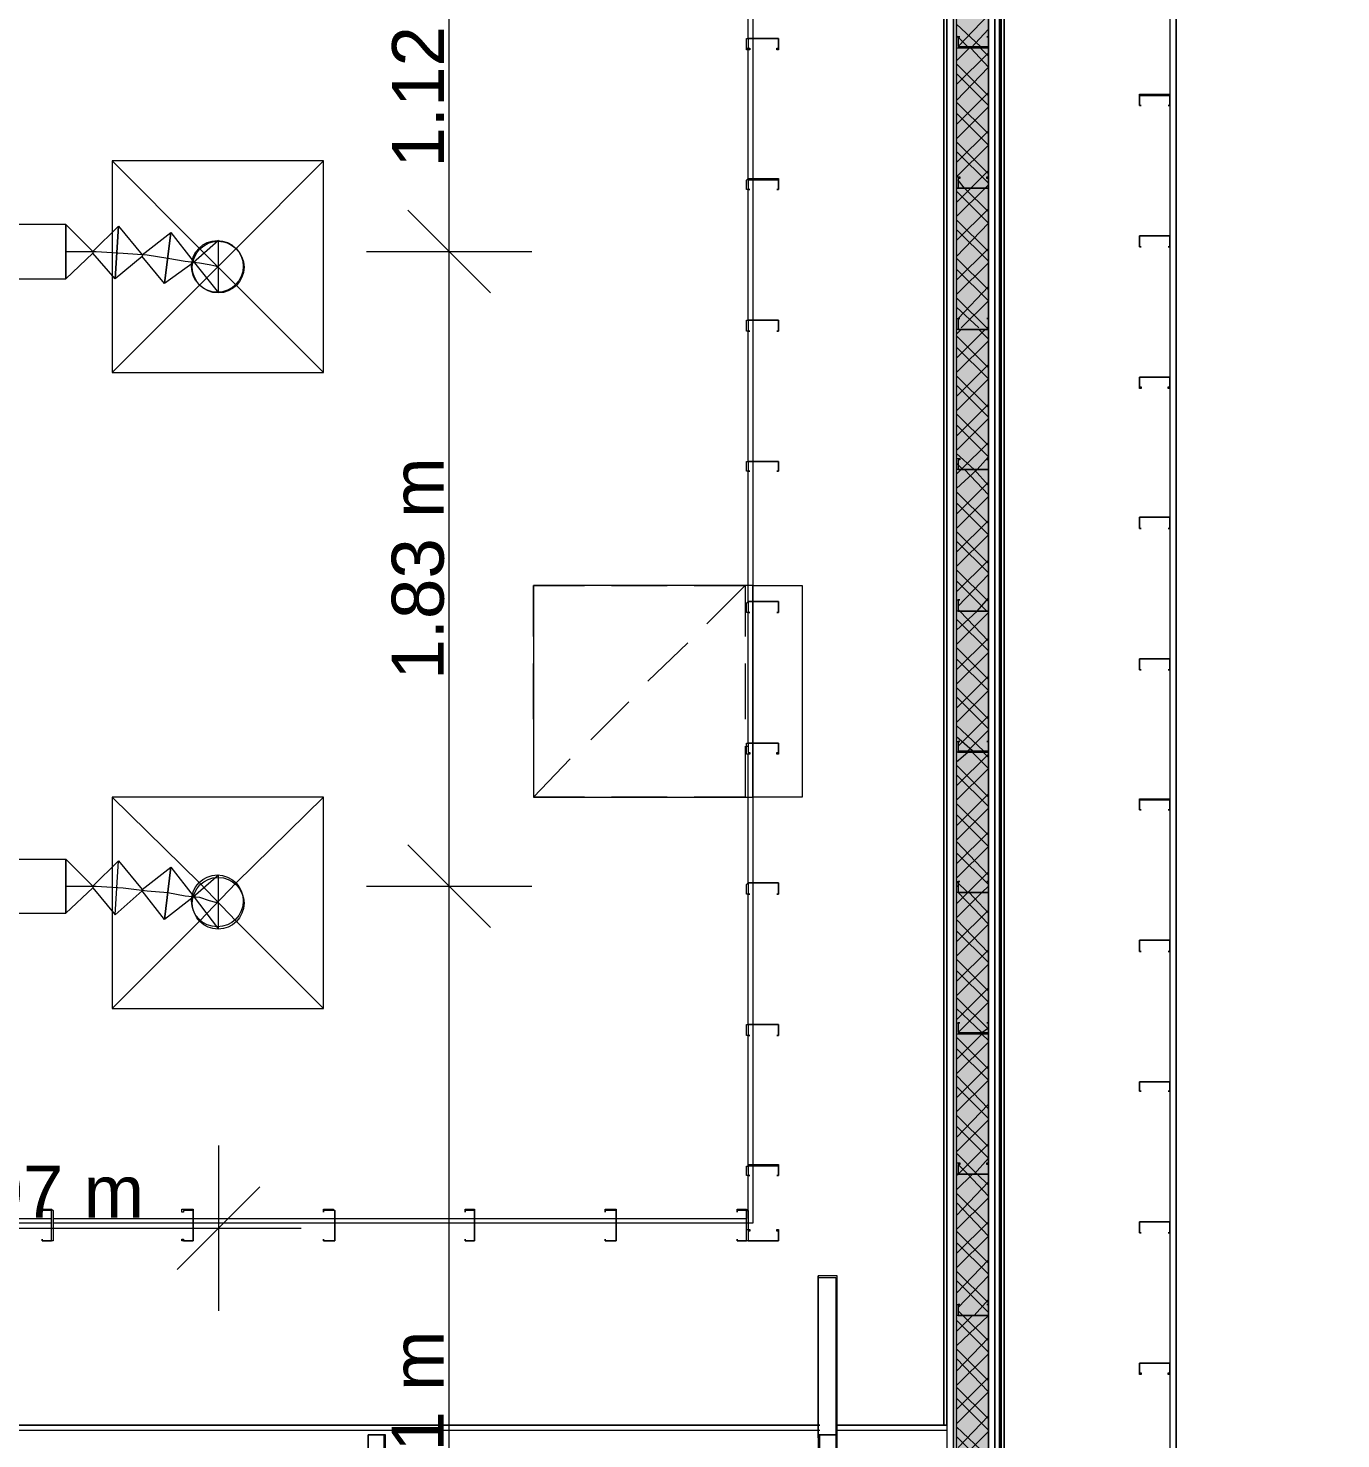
# Model space of a CAD drawing. Header units: metres. Extents: x -2 to 207, y -8 to 52.
# Drawn here: x 49.73 to 53.512, y 27.829 to 31.893 of the extents above; entities that cross this region are included whole.
import ezdxf

# ---------------------------------------------------------------- set-up
doc = ezdxf.new("R2010")
doc.units = ezdxf.units.M
doc.layers.add('HVAC - Ductos', color=5, linetype='Continuous', lineweight=0)
doc.layers.add('PDF_Text', color=7, linetype='Continuous', lineweight=0)
doc.layers.add('PDF_Geometry', color=7, linetype='Continuous', lineweight=0, true_color=0xaaaaaa)
doc.layers.add('PDF_Solid Fills', color=7, linetype='Continuous', lineweight=0, true_color=0xffffff)
doc.styles.add('PDF Helvetica', font='')
doc.styles.get('PDF Helvetica').set_extended_font_data('Helvetica')

msp = doc.modelspace()

# ---------------------------------------------------------------- hatches: boundary and pattern name
at = {"layer": 'PDF_Solid Fills', "lineweight": 0, "transparency": 33554559}
h = msp.add_hatch(color=256, dxfattribs=at)
h.paths.add_polyline_path([(52.4094, 31.8401), (52.4965, 31.8401), (52.4965, 32.7885), (52.4094, 32.7885)])
h.paths.add_polyline_path([(52.4965, 24.1245), (52.4094, 24.1245), (52.4094, 22.8462), (52.4965, 22.8462)])
h.paths.add_polyline_path([(52.4094, 24.129), (52.4965, 24.129), (52.4965, 29.8058), (52.4094, 29.8058)])
h.paths.add_polyline_path([(52.4094, 29.8104), (52.4965, 29.8104), (52.4965, 31.8355), (52.4094, 31.8355)])
h = msp.add_hatch(color=256, dxfattribs=at)
h.paths.add_polyline_path([(52.4094, 31.8401), (52.4965, 31.8401), (52.4965, 32.7701), (52.4094, 32.7701)])
h.paths.add_polyline_path([(52.4094, 26.9697), (52.4965, 26.9697), (52.4965, 29.8058), (52.4094, 29.8058)])
h.paths.add_polyline_path([(52.4094, 24.94), (52.4965, 24.94), (52.4965, 26.9652), (52.4094, 26.9652)])
h.paths.add_polyline_path([(52.4965, 24.9354), (52.4094, 24.9354), (52.4094, 22.8462), (52.4965, 22.8462)])
h.paths.add_polyline_path([(52.4094, 29.8104), (52.4965, 29.8104), (52.4965, 31.8355), (52.4094, 31.8355)])
h = msp.add_hatch(color=256, dxfattribs=at)
h.paths.add_polyline_path([(51.8916, 31.4552), (51.8916, 31.4598), (51.8046, 31.4598)])
h.paths.add_polyline_path([(51.8046, 31.4552), (51.8, 31.4552), (51.8, 31.4277)])
h = msp.add_hatch(color=256, dxfattribs=at)
h.paths.add_polyline_path([(51.8916, 28.6146), (51.8916, 28.6192), (51.8046, 28.6192)])
h.paths.add_polyline_path([(51.8046, 28.6146), (51.8, 28.6146), (51.8, 28.5871), (51.8, 28.5871)])
h = msp.add_hatch(color=256, dxfattribs=at)
h.paths.add_polyline_path([(49.7978, 28.4863), (49.7978, 28.4908), (49.7703, 28.4908)])
h.paths.add_polyline_path([(49.7978, 28.4863), (49.7978, 28.3992), (49.8024, 28.4863)])
h = msp.add_hatch(color=256, dxfattribs=at)
h.paths.add_polyline_path([(49.7978, 28.4863), (49.7978, 28.4908), (49.7703, 28.4908)])
h.paths.add_polyline_path([(49.7978, 28.4863), (49.7978, 28.3992), (49.8024, 28.4863)])
h = msp.add_hatch(color=256, dxfattribs=at)
h.paths.add_polyline_path([(51.8, 28.4863), (51.8, 28.4908), (51.7726, 28.4908)])
h.paths.add_polyline_path([(51.8, 28.4863), (51.8, 28.3992), (51.8046, 28.4863)])
h = msp.add_hatch(color=256, dxfattribs=at)
h.paths.add_polyline_path([(51.8, 28.4863), (51.8, 28.4908), (51.7726, 28.4908)])
h.paths.add_polyline_path([(51.8, 28.4863), (51.8, 28.3992), (51.8046, 28.4863)])

# ---------------------------------------------------------------- linework, layer by layer
at = {"layer": 'HVAC - Ductos', "lineweight": 0}
for points in [[(50.9433, 21.5358), (50.9433, 23.1715), (50.9433, 24.349), (50.9433, 26.2137), (50.9433, 29.4209), (50.9433, 31.249), (50.9433, 32.6052)], [(50.2239, 31.2581), (49.9719, 31.5102)], [(50.3293, 31.2581), (50.5813, 31.5102)], [(50.8241, 31.3682), (50.9433, 31.249), (51.0624, 31.1299)], [(49.9169, 31.249), (49.9902, 31.3224), (49.9811, 31.1711), (49.9169, 31.2444), (49.8391, 31.1711), (49.8391, 31.3269), (48.7623, 31.3269)], [(48.7623, 31.1711), (49.8391, 31.1711), (49.8391, 31.3269), (49.9169, 31.249), (49.9169, 31.2444)], [(50.059, 31.2399), (50.1414, 31.304), (50.1231, 31.1574), (50.059, 31.2353), (49.9811, 31.1711), (49.9902, 31.3224), (50.059, 31.2399), (50.059, 31.2353)], [(50.2056, 31.2215), (50.2789, 31.1299), (50.2789, 31.2811), (50.2056, 31.217), (50.1231, 31.1574), (50.1414, 31.304), (50.2056, 31.2215), (50.2056, 31.217)], [(50.3293, 31.1528), (50.2239, 31.2581)], [(50.2239, 31.1528), (50.3293, 31.2581)], [(49.8391, 31.249), (49.9261, 31.249), (50.004, 31.2444), (50.0727, 31.2399), (50.1323, 31.2307), (50.1827, 31.2215), (50.2239, 31.217), (50.2514, 31.2124), (50.2697, 31.2078), (50.2789, 31.2032)], [(50.705, 31.249), (50.9433, 31.249), (51.1815, 31.249)], [(49.9719, 30.9008), (50.2239, 31.1528)], [(50.5813, 30.9008), (50.3293, 31.1528)], [(51.7954, 30.2868), (51.1861, 30.2868), (51.1861, 29.6775), (51.8184, 29.6775), (51.8184, 30.2868), (51.1861, 30.2868), (51.1861, 29.6775), (51.7954, 29.6775)], [(51.6855, 30.1769), (51.7954, 30.2868), (51.7954, 30.1403)], [(51.5159, 30.0119), (51.6305, 30.1219)], [(51.7954, 30.0623), (51.7954, 29.902)], [(51.351, 29.8425), (51.461, 29.9524)], [(51.7954, 29.8241), (51.7954, 29.6775)], [(51.1861, 29.6775), (51.2914, 29.7874)], [(50.2239, 29.4301), (49.9719, 29.6775)], [(50.3293, 29.4301), (50.5813, 29.6775)], [(50.8241, 29.5401), (50.9433, 29.4209), (51.0624, 29.3018)], [(48.7119, 29.343), (49.8391, 29.343), (49.8391, 29.4988), (49.9169, 29.4209), (49.9169, 29.4163)], [(48.7119, 29.4988), (49.8391, 29.4988), (49.8391, 29.343), (49.9169, 29.4163), (49.9811, 29.3384), (49.9902, 29.4943), (49.9169, 29.4209)], [(50.059, 29.4117), (50.1414, 29.4759), (50.1231, 29.3247), (50.059, 29.4072), (49.9811, 29.3384), (49.9902, 29.4943), (50.059, 29.4117), (50.059, 29.4072)], [(50.2056, 29.3935), (50.2789, 29.2972), (50.2789, 29.453), (50.2056, 29.3889), (50.1231, 29.3247), (50.1414, 29.4759), (50.2056, 29.3935), (50.2056, 29.3889)], [(50.3293, 29.3201), (50.2239, 29.4301)], [(50.2239, 29.3201), (50.3293, 29.4301)], [(49.8391, 29.4209), (49.9261, 29.4209), (50.004, 29.4163), (50.0727, 29.4072), (50.1323, 29.4026), (50.1827, 29.3935), (50.2239, 29.3889), (50.2514, 29.3797), (50.2697, 29.3751), (50.2789, 29.3751)], [(50.705, 29.4209), (50.9433, 29.4209), (51.1815, 29.4209)], [(49.9719, 29.0681), (50.2239, 29.3201)], [(50.5813, 29.0681), (50.3293, 29.3201)], [(50.2789, 28.6741), (50.2789, 28.4359), (50.2789, 28.1976)], [(50.398, 28.555), (50.2789, 28.4359), (50.1598, 28.3167)], [(45.7751, 28.4359), (48.4416, 28.4359), (49.2022, 28.4359), (50.5171, 28.4359)]]:
    msp.add_lwpolyline(points, dxfattribs=at)
for points in [[(50.5813, 31.5102), (49.9719, 31.5102), (49.9719, 30.9008), (50.5813, 30.9008)], [(49.8391, 31.3269), (49.8391, 31.3224), (49.8391, 31.3132), (49.8391, 31.304), (49.8391, 31.2857), (49.8391, 31.2673), (49.8391, 31.249), (49.8391, 31.2307), (49.8391, 31.2124), (49.8391, 31.1941), (49.8391, 31.1849), (49.8391, 31.1757), (49.8391, 31.1711), (49.8391, 31.1757), (49.8391, 31.1849), (49.8391, 31.1941), (49.8391, 31.2124), (49.8391, 31.2307), (49.8391, 31.249), (49.8391, 31.2673), (49.8391, 31.2857), (49.8391, 31.304), (49.8391, 31.3132), (49.8391, 31.3224)], [(49.8391, 31.1711), (49.8391, 31.1803), (49.8391, 31.1941), (49.8391, 31.2215), (49.8391, 31.249), (49.8391, 31.2765), (49.8391, 31.304), (49.8391, 31.3178), (49.8391, 31.3269), (49.8391, 31.3178), (49.8391, 31.304), (49.8391, 31.2765), (49.8391, 31.249), (49.8391, 31.2215), (49.8391, 31.1941), (49.8391, 31.1803)], [(49.8391, 31.3269), (49.8391, 31.3178), (49.8391, 31.304), (49.8391, 31.2765), (49.8391, 31.249), (49.8391, 31.2215), (49.8391, 31.1941), (49.8391, 31.1803), (49.8391, 31.1711), (49.8391, 31.1803), (49.8391, 31.1941), (49.8391, 31.2215), (49.8391, 31.249), (49.8391, 31.2765), (49.8391, 31.304), (49.8391, 31.3178)], [(51.8184, 30.2868), (51.9604, 30.2868), (51.9604, 29.6775), (51.8184, 29.6775)], [(50.5813, 29.6775), (49.9719, 29.6775), (49.9719, 29.0681), (50.5813, 29.0681)], [(49.8391, 29.4988), (49.8391, 29.4943), (49.8391, 29.4851), (49.8391, 29.4759), (49.8391, 29.4575), (49.8391, 29.4393), (49.8391, 29.4209), (49.8391, 29.4026), (49.8391, 29.3843), (49.8391, 29.3659), (49.8391, 29.3568), (49.8391, 29.3476), (49.8391, 29.343), (49.8391, 29.3476), (49.8391, 29.3568), (49.8391, 29.3659), (49.8391, 29.3843), (49.8391, 29.4026), (49.8391, 29.4209), (49.8391, 29.4393), (49.8391, 29.4575), (49.8391, 29.4759), (49.8391, 29.4851), (49.8391, 29.4943)], [(49.8391, 29.343), (49.8391, 29.3522), (49.8391, 29.3659), (49.8391, 29.3935), (49.8391, 29.4209), (49.8391, 29.4484), (49.8391, 29.4759), (49.8391, 29.4897), (49.8391, 29.4988), (49.8391, 29.4897), (49.8391, 29.4759), (49.8391, 29.4484), (49.8391, 29.4209), (49.8391, 29.3935), (49.8391, 29.3659), (49.8391, 29.3522)], [(49.8391, 29.4988), (49.8391, 29.4897), (49.8391, 29.4759), (49.8391, 29.4484), (49.8391, 29.4209), (49.8391, 29.3935), (49.8391, 29.3659), (49.8391, 29.3522), (49.8391, 29.343), (49.8391, 29.3522), (49.8391, 29.3659), (49.8391, 29.3935), (49.8391, 29.4209), (49.8391, 29.4484), (49.8391, 29.4759), (49.8391, 29.4897)]]:
    msp.add_lwpolyline(points, close=True, dxfattribs=at)
for centre, radius in [((50.2754, 31.2066), 0.0745), ((50.2777, 31.2044), 0.0745), ((50.2755, 29.3785), 0.0746), ((50.2777, 29.3717), 0.0745)]:
    msp.add_circle(centre, radius, dxfattribs=at)
at = {"layer": 'PDF_Geometry', "lineweight": 0}
for points in [[(54.4986, 32.8939), (53.0188, 32.8939), (53.0188, 32.8022), (53.0188, 32.7885), (53.0188, 22.8325), (53.0188, 22.7866), (53.0233, 22.7866), (53.0371, 22.7866), (53.0371, 32.7885), (54.4986, 32.7885), (54.4986, 22.8645), (54.604, 22.8645), (54.604, 32.8939), (54.5124, 32.8939)], [(52.3682, 32.8389), (52.3682, 27.8677)], [(52.3773, 32.8389), (52.3773, 27.8677), (52.3773, 32.8389), (52.3728, 32.8389), (52.3682, 32.8389), (52.3728, 32.8389), (52.3682, 32.8389), (52.3728, 32.8389), (52.3773, 32.8389), (52.3773, 27.8677), (52.3773, 32.8389), (52.3773, 27.8677)], [(52.3682, 32.8389), (52.3682, 27.8677)], [(52.3773, 32.7885), (52.3773, 22.8462), (52.3956, 22.8462), (52.3956, 32.7885)], [(52.4048, 32.7885), (52.3956, 32.7885), (52.3956, 22.8462), (52.4048, 22.8462)], [(52.5148, 32.7885), (52.4965, 32.7885), (52.4965, 22.8462), (52.5148, 22.8462)], [(51.8, 31.863), (51.8046, 31.863), (51.8916, 31.863), (51.8916, 31.8309), (51.8871, 31.8309), (51.8871, 31.8355), (51.8916, 31.8355), (51.8916, 31.863), (51.8046, 31.863), (51.8046, 31.8355), (51.8092, 31.8355), (51.8092, 31.8309), (51.8, 31.8309)], [(52.4965, 31.8401), (52.4965, 31.8355), (52.4094, 31.8355), (52.4048, 31.8355), (52.4048, 31.8401), (52.4048, 31.8676), (52.414, 31.8676), (52.4094, 31.8676), (52.4094, 31.8401), (52.4965, 31.8401), (52.4965, 31.8676)], [(52.4965, 31.8401), (52.4965, 31.8355), (52.4094, 31.8355), (52.4048, 31.8355), (52.4048, 31.8401), (52.4048, 31.8676), (52.414, 31.8676), (52.4094, 31.8676), (52.4094, 31.8401), (52.4965, 31.8401), (52.4965, 31.8676)], [(52.4919, 31.8676), (52.4965, 31.8676)], [(52.4919, 31.8676), (52.4965, 31.8676)], [(52.9317, 31.6981), (52.9317, 31.7026), (53.0188, 31.7026), (53.0188, 31.6981), (53.0188, 31.6705), (53.0142, 31.6705), (53.0188, 31.6705), (53.0188, 31.6981), (52.9317, 31.6981), (52.9317, 31.6705)], [(52.9363, 31.6705), (52.9317, 31.6705)], [(51.8, 31.4552), (51.8046, 31.4598), (51.8916, 31.4598), (51.8916, 31.4552), (51.8916, 31.4277), (51.8871, 31.4277), (51.8916, 31.4277), (51.8916, 31.4552), (51.8046, 31.4552), (51.8046, 31.4277), (51.8092, 31.4277), (51.8, 31.4277)], [(52.4965, 31.4323), (52.4094, 31.4323), (52.4048, 31.4323), (52.4048, 31.4644), (52.414, 31.4644), (52.414, 31.4598), (52.4094, 31.4598), (52.4094, 31.4323), (52.4965, 31.4323), (52.4965, 31.4598), (52.4919, 31.4598), (52.4919, 31.4644), (52.4965, 31.4644)], [(52.4965, 31.4323), (52.4094, 31.4323), (52.4048, 31.4323), (52.4048, 31.4644), (52.414, 31.4644), (52.414, 31.4598), (52.4094, 31.4598), (52.4094, 31.4323), (52.4965, 31.4323), (52.4965, 31.4598), (52.4919, 31.4598), (52.4919, 31.4644), (52.4965, 31.4644)], [(52.9317, 31.2948), (53.0188, 31.2948), (53.0188, 31.2627), (53.0142, 31.2627), (53.0188, 31.2627), (53.0188, 31.2948), (52.9317, 31.2948), (52.9317, 31.2627)], [(52.9363, 31.2627), (52.9317, 31.2627)], [(51.8, 31.052), (51.8046, 31.052), (51.8916, 31.052), (51.8916, 31.0199), (51.8871, 31.0199), (51.8916, 31.0199), (51.8916, 31.052), (51.8046, 31.052), (51.8046, 31.0199), (51.8092, 31.0199), (51.8, 31.0199)], [(52.4965, 31.0291), (52.4965, 31.0245), (52.4094, 31.0245), (52.4048, 31.0245), (52.4048, 31.0291), (52.4048, 31.0566), (52.414, 31.0566), (52.4094, 31.0566), (52.4094, 31.0291), (52.4094, 31.0245), (52.4965, 31.0245), (52.4965, 31.0291), (52.4965, 31.0566)], [(52.4965, 31.0291), (52.4965, 31.0245), (52.4094, 31.0245), (52.4048, 31.0245), (52.4048, 31.0291), (52.4048, 31.0566), (52.414, 31.0566), (52.4094, 31.0566), (52.4094, 31.0291), (52.4094, 31.0245), (52.4965, 31.0245), (52.4965, 31.0291), (52.4965, 31.0566)], [(52.4919, 31.0566), (52.4965, 31.0566)], [(52.4919, 31.0566), (52.4965, 31.0566)], [(52.9317, 30.887), (53.0188, 30.887), (53.0188, 30.855), (53.0142, 30.855), (53.0142, 30.8596), (53.0188, 30.8596), (53.0188, 30.887), (52.9317, 30.887), (52.9317, 30.8596), (52.9363, 30.8596), (52.9363, 30.855), (52.9317, 30.855)], [(51.8, 30.6442), (51.8046, 30.6442), (51.8916, 30.6442), (51.8916, 30.6167), (51.8871, 30.6167), (51.8916, 30.6167), (51.8916, 30.6442), (51.8046, 30.6442), (51.8046, 30.6167), (51.8092, 30.6167), (51.8, 30.6167)], [(52.4965, 30.6213), (52.4094, 30.6213), (52.4048, 30.6213), (52.4048, 30.6534), (52.414, 30.6534), (52.414, 30.6488), (52.4094, 30.6488), (52.4094, 30.6213), (52.4965, 30.6213), (52.4965, 30.6488), (52.4919, 30.6488), (52.4919, 30.6534), (52.4965, 30.6534)], [(52.4965, 30.6213), (52.4094, 30.6213), (52.4048, 30.6213), (52.4048, 30.6534), (52.414, 30.6534), (52.414, 30.6488), (52.4094, 30.6488), (52.4094, 30.6213), (52.4965, 30.6213), (52.4965, 30.6488), (52.4919, 30.6488), (52.4919, 30.6534), (52.4965, 30.6534)], [(52.9317, 30.4793), (52.9317, 30.4839), (53.0188, 30.4839), (53.0188, 30.4793), (53.0188, 30.4518), (53.0142, 30.4518), (53.0188, 30.4518), (53.0188, 30.4793), (53.0188, 30.4839), (52.9317, 30.4839), (52.9317, 30.4793), (52.9317, 30.4518)], [(52.9363, 30.4518), (52.9317, 30.4518)], [(51.8, 30.2364), (51.8046, 30.241), (51.8916, 30.241), (51.8916, 30.2364), (51.8916, 30.209), (51.8871, 30.209), (51.8916, 30.209), (51.8916, 30.2364), (51.8916, 30.241), (51.8046, 30.241), (51.8046, 30.2364), (51.8046, 30.209), (51.8092, 30.209), (51.8, 30.209)], [(52.4965, 30.2136), (52.4094, 30.2136), (52.4048, 30.2136), (52.4048, 30.2456), (52.414, 30.2456), (52.4094, 30.2456), (52.4094, 30.2136), (52.4965, 30.2136), (52.4965, 30.2456)], [(52.4965, 30.2136), (52.4094, 30.2136), (52.4048, 30.2136), (52.4048, 30.2456), (52.414, 30.2456), (52.4094, 30.2456), (52.4094, 30.2136), (52.4965, 30.2136), (52.4965, 30.2456)], [(52.4919, 30.2456), (52.4965, 30.2456)], [(52.4919, 30.2456), (52.4965, 30.2456)], [(52.9317, 30.0761), (53.0188, 30.0761), (53.0188, 30.0441), (53.0142, 30.0441), (53.0188, 30.0441), (53.0188, 30.0761), (52.9317, 30.0761), (52.9317, 30.0441)], [(52.9363, 30.0441), (52.9317, 30.0441)], [(51.8, 29.8333), (51.8046, 29.8333), (51.8916, 29.8333), (51.8916, 29.8012), (51.8871, 29.8012), (51.8871, 29.8058), (51.8916, 29.8058), (51.8916, 29.8333), (51.8046, 29.8333), (51.8046, 29.8058), (51.8092, 29.8058), (51.8092, 29.8012), (51.8, 29.8012)], [(52.4965, 29.8104), (52.4965, 29.8058), (52.4094, 29.8058), (52.4048, 29.8104), (52.4048, 29.8379), (52.414, 29.8379), (52.4094, 29.8379), (52.4094, 29.8104), (52.4965, 29.8104), (52.4965, 29.8379)], [(52.4965, 29.8104), (52.4965, 29.8058), (52.4094, 29.8058), (52.4048, 29.8104), (52.4048, 29.8379), (52.414, 29.8379), (52.4094, 29.8379), (52.4094, 29.8104), (52.4965, 29.8104), (52.4965, 29.8379)], [(52.4919, 29.8379), (52.4965, 29.8379)], [(52.4919, 29.8379), (52.4965, 29.8379)], [(52.9317, 29.6684), (52.9317, 29.673), (53.0188, 29.673), (53.0188, 29.6684), (53.0188, 29.6408), (53.0142, 29.6408), (53.0188, 29.6408), (53.0188, 29.6684), (52.9317, 29.6684), (52.9317, 29.6408)], [(52.9363, 29.6408), (52.9317, 29.6408)], [(51.8, 29.4255), (51.8046, 29.4301), (51.8916, 29.4301), (51.8916, 29.4255), (51.8916, 29.3981), (51.8871, 29.3981), (51.8916, 29.3981), (51.8916, 29.4255), (51.8916, 29.4301), (51.8046, 29.4301), (51.8046, 29.4255), (51.8046, 29.3981), (51.8092, 29.3981), (51.8, 29.3981)], [(52.4965, 29.4026), (52.4094, 29.4026), (52.4048, 29.4026), (52.4048, 29.4347), (52.414, 29.4347), (52.4094, 29.4347), (52.4094, 29.4026), (52.4965, 29.4026), (52.4965, 29.4347)], [(52.4965, 29.4026), (52.4094, 29.4026), (52.4048, 29.4026), (52.4048, 29.4347), (52.414, 29.4347), (52.4094, 29.4347), (52.4094, 29.4026), (52.4965, 29.4026), (52.4965, 29.4347)], [(52.4919, 29.4347), (52.4965, 29.4347)], [(52.4919, 29.4347), (52.4965, 29.4347)], [(52.9317, 29.2652), (53.0188, 29.2652), (53.0188, 29.233), (53.0142, 29.233), (53.0188, 29.233), (53.0188, 29.2652), (52.9317, 29.2652), (52.9317, 29.233)], [(52.9363, 29.233), (52.9317, 29.233)], [(51.8, 29.0223), (51.8046, 29.0223), (51.8916, 29.0223), (51.8916, 28.9903), (51.8871, 28.9903), (51.8916, 28.9903), (51.8916, 29.0223), (51.8046, 29.0223), (51.8046, 28.9903), (51.8092, 28.9903), (51.8, 28.9903)], [(52.4965, 28.9994), (52.4965, 28.9948), (52.4094, 28.9948), (52.4048, 28.9948), (52.4048, 28.9994), (52.4048, 29.0269), (52.414, 29.0269), (52.4094, 29.0269), (52.4094, 28.9994), (52.4965, 28.9994), (52.4965, 29.0269)], [(52.4965, 28.9994), (52.4965, 28.9948), (52.4094, 28.9948), (52.4048, 28.9948), (52.4048, 28.9994), (52.4048, 29.0269), (52.414, 29.0269), (52.4094, 29.0269), (52.4094, 28.9994), (52.4965, 28.9994), (52.4965, 29.0269)], [(52.4919, 29.0269), (52.4965, 29.0269)], [(52.4919, 29.0269), (52.4965, 29.0269)], [(52.9317, 28.8574), (53.0188, 28.8574), (53.0188, 28.8299), (53.0142, 28.8299), (53.0188, 28.8299), (53.0188, 28.8574), (52.9317, 28.8574), (52.9317, 28.8299)], [(52.9363, 28.8299), (52.9317, 28.8299)], [(51.8, 28.6146), (51.8046, 28.6146), (51.8046, 28.6192), (51.8916, 28.6192), (51.8916, 28.6146), (51.8916, 28.587), (51.8871, 28.587), (51.8916, 28.587), (51.8916, 28.6146), (51.8046, 28.6146), (51.8046, 28.587), (51.8092, 28.587), (51.8, 28.587)], [(52.4965, 28.5916), (52.4094, 28.5916), (52.4048, 28.5916), (52.4048, 28.6237), (52.414, 28.6237), (52.414, 28.6192), (52.4094, 28.6192), (52.4094, 28.5916), (52.4965, 28.5916), (52.4965, 28.6192), (52.4919, 28.6192), (52.4919, 28.6237), (52.4965, 28.6237)], [(52.4965, 28.5916), (52.4094, 28.5916), (52.4048, 28.5916), (52.4048, 28.6237), (52.414, 28.6237), (52.414, 28.6192), (52.4094, 28.6192), (52.4094, 28.5916), (52.4965, 28.5916), (52.4965, 28.6192), (52.4919, 28.6192), (52.4919, 28.6237), (52.4965, 28.6237)], [(49.7978, 28.4908), (49.8024, 28.4863), (49.8024, 28.3992), (49.7978, 28.3992), (49.7703, 28.3992), (49.7703, 28.4037), (49.7703, 28.3992), (49.7978, 28.3992), (49.7978, 28.4863), (49.7703, 28.4863), (49.7703, 28.4817), (49.7703, 28.4908)], [(49.7978, 28.4908), (49.8024, 28.4863), (49.8024, 28.3992), (49.7978, 28.3992), (49.7703, 28.3992), (49.7703, 28.4037), (49.7703, 28.3992), (49.7978, 28.3992), (49.7978, 28.4863), (49.7703, 28.4863), (49.7703, 28.4817), (49.7703, 28.4908)], [(50.2056, 28.4908), (50.2056, 28.4863), (50.2056, 28.3992), (50.1735, 28.3992), (50.1735, 28.4037), (50.1781, 28.4037), (50.1781, 28.3992), (50.2056, 28.3992), (50.2056, 28.4863), (50.1781, 28.4863), (50.1781, 28.4817), (50.1735, 28.4817), (50.1735, 28.4908)], [(50.2056, 28.4908), (50.2056, 28.4863), (50.2056, 28.3992), (50.1735, 28.3992), (50.1735, 28.4037), (50.1781, 28.4037), (50.1781, 28.3992), (50.2056, 28.3992), (50.2056, 28.4863), (50.1781, 28.4863), (50.1781, 28.4817), (50.1735, 28.4817), (50.1735, 28.4908)], [(50.6088, 28.4908), (50.6134, 28.4863), (50.6134, 28.3992), (50.6088, 28.3992), (50.5813, 28.3992), (50.5813, 28.4037), (50.5813, 28.3992), (50.6088, 28.3992), (50.6134, 28.3992), (50.6134, 28.4863), (50.6088, 28.4863), (50.5813, 28.4863), (50.5813, 28.4817), (50.5813, 28.4908)], [(50.6088, 28.4908), (50.6134, 28.4863), (50.6134, 28.3992), (50.6088, 28.3992), (50.5813, 28.3992), (50.5813, 28.4037), (50.5813, 28.3992), (50.6088, 28.3992), (50.6134, 28.3992), (50.6134, 28.4863), (50.6088, 28.4863), (50.5813, 28.4863), (50.5813, 28.4817), (50.5813, 28.4908)], [(51.0165, 28.4908), (51.0165, 28.4863), (51.0165, 28.3992), (50.9891, 28.3992), (50.9891, 28.4037), (50.9891, 28.3992), (51.0165, 28.3992), (51.0165, 28.4863), (50.9891, 28.4863), (50.9891, 28.4817), (50.9891, 28.4908)], [(51.0165, 28.4908), (51.0165, 28.4863), (51.0165, 28.3992), (50.9891, 28.3992), (50.9891, 28.4037), (50.9891, 28.3992), (51.0165, 28.3992), (51.0165, 28.4863), (50.9891, 28.4863), (50.9891, 28.4817), (50.9891, 28.4908)], [(51.4243, 28.4908), (51.4243, 28.4863), (51.4243, 28.3992), (51.3923, 28.3992), (51.3923, 28.4037), (51.3923, 28.3992), (51.4243, 28.3992), (51.4243, 28.4863), (51.3923, 28.4863), (51.3923, 28.4817), (51.3923, 28.4908)], [(51.4243, 28.4908), (51.4243, 28.4863), (51.4243, 28.3992), (51.3923, 28.3992), (51.3923, 28.4037), (51.3923, 28.3992), (51.4243, 28.3992), (51.4243, 28.4863), (51.3923, 28.4863), (51.3923, 28.4817), (51.3923, 28.4908)], [(51.8, 28.4908), (51.8, 28.4863), (51.8046, 28.4863), (51.8046, 28.3992), (51.8, 28.3992), (51.7726, 28.3992), (51.7726, 28.4037), (51.7726, 28.3992), (51.8, 28.3992), (51.8, 28.4863), (51.7726, 28.4863), (51.7726, 28.4817), (51.7726, 28.4908)], [(51.8, 28.4908), (51.8, 28.4863), (51.8046, 28.4863), (51.8046, 28.3992), (51.8, 28.3992), (51.7726, 28.3992), (51.7726, 28.4037), (51.7726, 28.3992), (51.8, 28.3992), (51.8, 28.4863), (51.7726, 28.4863), (51.7726, 28.4817), (51.7726, 28.4908)], [(52.9317, 28.4496), (52.9317, 28.4542), (53.0188, 28.4542), (53.0188, 28.4496), (53.0188, 28.4221), (53.0142, 28.4221), (53.0188, 28.4221), (53.0188, 28.4496), (53.0188, 28.4542), (52.9317, 28.4542), (52.9317, 28.4496), (52.9317, 28.4221)], [(51.8916, 28.3992), (51.8046, 28.3992), (51.8, 28.3992), (51.8, 28.4313), (51.8092, 28.4313), (51.8092, 28.4267), (51.8046, 28.4267), (51.8046, 28.3992), (51.8916, 28.3992), (51.8916, 28.4267), (51.8871, 28.4267), (51.8871, 28.4313), (51.8916, 28.4313)], [(52.9363, 28.4221), (52.9317, 28.4221)], [(52.0062, 27.8311), (52.0062, 28.2984)], [(52.0612, 28.2984), (52.0062, 28.2984), (52.0062, 28.2939), (52.0108, 28.2939), (52.0521, 28.2939), (52.0566, 28.2939), (52.0566, 28.2893), (52.0566, 28.2526), (52.0566, 28.248), (52.0612, 28.248)], [(52.4965, 28.1885), (52.4965, 28.1839), (52.4094, 28.1839), (52.4048, 28.1839), (52.4048, 28.1885), (52.4048, 28.2159), (52.414, 28.2159), (52.4094, 28.2159), (52.4094, 28.1885), (52.4094, 28.1839), (52.4965, 28.1839), (52.4965, 28.1885), (52.4965, 28.2159)], [(52.4965, 28.1885), (52.4965, 28.1839), (52.4094, 28.1839), (52.4048, 28.1839), (52.4048, 28.1885), (52.4048, 28.2159), (52.414, 28.2159), (52.4094, 28.2159), (52.4094, 28.1885), (52.4094, 28.1839), (52.4965, 28.1839), (52.4965, 28.1885), (52.4965, 28.2159)], [(52.4919, 28.2159), (52.4965, 28.2159)], [(52.4919, 28.2159), (52.4965, 28.2159)], [(52.9317, 28.0464), (53.0188, 28.0464), (53.0188, 28.0144), (53.0142, 28.0144), (53.0142, 28.019), (53.0188, 28.019), (53.0188, 28.0464), (52.9317, 28.0464), (52.9317, 28.019), (52.9363, 28.019), (52.9363, 28.0144), (52.9317, 28.0144)], [(52.0108, 27.8677), (49.4588, 27.8677)], [(50.76, 27.7899), (50.76, 27.8403), (50.7096, 27.8403), (50.7096, 27.7899)], [(50.7096, 27.7944), (50.7096, 27.8403), (50.7554, 27.8403), (50.7554, 27.7944)], [(52.0612, 27.7899), (52.0612, 27.8403), (52.0062, 27.8403), (52.0062, 27.7899)], [(52.0108, 27.7944), (52.0108, 27.8403), (52.0566, 27.8403), (52.0566, 27.7944)], [(52.3773, 27.8677), (52.0612, 27.8677)]]:
    msp.add_lwpolyline(points, close=True, dxfattribs=at)
for points in [[(52.3773, 32.8389), (52.3773, 27.8677)], [(52.3773, 27.8677), (52.3773, 32.8389)], [(54.4941, 32.8022), (53.0371, 32.8022), (53.0371, 32.7885), (53.0371, 22.7866)], [(52.4094, 22.8462), (52.4965, 22.8462), (52.5148, 22.8462), (52.5148, 32.7885), (52.3773, 32.7885), (52.3773, 22.8462), (52.4048, 22.8462)], [(52.3956, 22.8462), (52.3956, 32.7885), (52.4965, 32.7885)], [(52.4965, 22.8462), (52.4965, 32.7885), (52.4048, 32.7885), (52.4048, 22.8462), (52.4048, 32.7701), (52.4048, 32.7885), (52.4048, 32.7701), (52.4965, 32.6785)], [(52.5148, 22.8462), (52.5148, 32.7885), (52.5148, 22.8462), (52.5148, 32.7885), (52.4965, 32.7885), (52.4048, 32.7885)], [(52.4965, 22.8462), (52.4965, 32.7701), (52.4048, 32.7701)], [(52.5148, 22.8462), (52.5148, 32.7885), (52.5148, 22.8462)], [(52.5285, 22.8599), (52.5285, 32.7747), (53.0188, 32.7747), (52.5285, 32.7747), (52.5285, 22.8645)], [(52.5285, 22.8645), (52.5285, 32.7701), (52.5285, 22.8645), (52.5285, 32.7747), (52.5285, 22.8599)], [(52.5331, 22.8645), (52.5331, 32.7701), (52.5331, 22.8645)], [(52.5422, 22.8737), (52.5422, 32.761), (53.0188, 32.761), (52.5422, 32.761), (52.5422, 22.8737)], [(46.9572, 28.4496), (46.554, 28.4496), (46.1462, 28.4496), (45.743, 28.4496), (45.3353, 28.4496), (44.9321, 28.4496), (44.4922, 28.4496), (44.4739, 28.4496), (44.4739, 28.4634), (44.4739, 32.1195), (44.4739, 32.1379), (51.8184, 32.1379), (51.8184, 32.1195), (51.8184, 31.863), (51.8184, 31.4598)], [(51.8046, 31.863), (51.8046, 32.1195), (44.4876, 32.1195), (44.4876, 28.4634)], [(52.4735, 31.8401), (52.4048, 31.9042)], [(52.4094, 31.8401), (52.4965, 31.9317)], [(52.4965, 31.8904), (52.446, 31.8355), (52.4965, 31.7805), (52.4048, 31.6843)], [(52.4048, 31.8722), (52.4414, 31.8355), (52.4048, 31.7988)], [(51.8046, 31.4552), (51.8046, 31.8309)], [(52.4048, 31.7301), (52.4965, 31.8217)], [(52.4965, 31.8125), (52.4735, 31.8355)], [(52.4965, 31.6981), (52.4048, 31.7897)], [(52.4965, 31.6705), (52.4048, 31.7622)], [(52.4048, 31.6155), (52.4965, 31.7072)], [(52.4965, 31.5881), (52.4048, 31.6797)], [(52.4965, 31.6659), (52.4048, 31.5743)], [(52.4048, 31.6477), (52.4965, 31.556), (52.4048, 31.4644)], [(52.4048, 31.5056), (52.4965, 31.5973)], [(52.4965, 31.4735), (52.4048, 31.5652)], [(52.4965, 31.446), (52.4048, 31.5376)], [(51.8184, 31.4552), (51.8184, 31.052), (51.8184, 30.6442), (51.8184, 30.241), (51.8184, 29.8333), (51.8184, 29.4301), (51.8184, 29.0223), (51.8184, 28.6192)], [(52.4048, 31.391), (52.446, 31.4323), (52.4965, 31.4827)], [(52.4965, 31.3636), (52.4277, 31.4323), (52.4094, 31.4552)], [(51.8046, 31.052), (51.8046, 31.4277)], [(52.4965, 31.4414), (52.4873, 31.4323), (52.4048, 31.3498)], [(52.4048, 31.4231), (52.4965, 31.3315), (52.4048, 31.2353)], [(52.4048, 31.2811), (52.4965, 31.3728)], [(52.4965, 31.249), (52.4048, 31.3406)], [(52.4965, 31.2215), (52.4048, 31.3132)], [(52.4048, 31.1665), (52.4965, 31.2581)], [(52.4965, 31.1391), (52.4048, 31.2307)], [(52.4965, 31.217), (52.4048, 31.1253)], [(52.4048, 31.1986), (52.4965, 31.107), (52.4186, 31.0291)], [(52.4094, 31.0566), (52.4965, 31.1482)], [(52.4965, 31.0245), (52.4048, 31.1161)], [(52.469, 31.0291), (52.4048, 31.0887)], [(51.8046, 30.6442), (51.8046, 31.0199)], [(52.4186, 31.0245), (52.4048, 31.0108)], [(52.4048, 30.9421), (52.4873, 31.0245)], [(52.4965, 30.997), (52.469, 31.0245)], [(52.4919, 31.0291), (52.4965, 31.0337)], [(52.4965, 30.9146), (52.4048, 31.0062)], [(52.4965, 30.9924), (52.4048, 30.9008)], [(52.4048, 30.9741), (52.4965, 30.8825), (52.4048, 30.7908)], [(52.4048, 30.8321), (52.4965, 30.9237)], [(52.4965, 30.8), (52.4048, 30.8916)], [(52.4965, 30.7726), (52.4048, 30.8642)], [(52.4048, 30.7175), (52.4965, 30.8092)], [(52.4965, 30.6901), (52.4048, 30.7817)], [(52.4965, 30.768), (52.4048, 30.6763)], [(52.4048, 30.7496), (52.4965, 30.658), (52.4644, 30.6213), (52.4048, 30.5663)], [(52.4048, 30.6076), (52.4186, 30.6213), (52.4965, 30.6992)], [(52.4965, 30.5755), (52.4552, 30.6213), (52.4048, 30.6672)], [(51.8046, 30.2364), (51.8046, 30.6167)], [(52.4231, 30.6213), (52.4048, 30.6397)], [(52.4965, 30.5481), (52.4277, 30.6213)], [(52.4048, 30.4931), (52.4965, 30.5847)], [(52.4965, 30.4655), (52.4048, 30.5572)], [(52.4965, 30.5435), (52.4048, 30.4518)], [(52.4048, 30.5251), (52.4965, 30.4334), (52.4048, 30.3418)], [(52.4048, 30.3831), (52.4965, 30.4747)], [(52.4965, 30.351), (52.4048, 30.4426)], [(52.4965, 30.3235), (52.4048, 30.4152)], [(52.4048, 30.2686), (52.4965, 30.3602)], [(52.4965, 30.241), (52.4048, 30.3326)], [(52.4965, 30.319), (52.4094, 30.2273)], [(52.4919, 30.2136), (52.4048, 30.3006)], [(52.4048, 30.1585), (52.4644, 30.2136), (52.4965, 30.2502)], [(51.8046, 29.8333), (51.8046, 30.209)], [(52.4965, 30.2136), (52.4965, 30.209), (52.4048, 30.1174)], [(52.4965, 30.1265), (52.414, 30.2136), (52.4094, 30.2182)], [(52.4965, 30.099), (52.4048, 30.1906)], [(52.4048, 30.0441), (52.4965, 30.1357)], [(52.4965, 30.0165), (52.4048, 30.1082)], [(52.4965, 30.0944), (52.4048, 30.0028)], [(52.4048, 30.0761), (52.4965, 29.9845), (52.4048, 29.8928)], [(52.4048, 29.9341), (52.4965, 30.0257)], [(52.4965, 29.902), (52.4048, 29.9937)], [(52.4965, 29.8745), (52.4048, 29.9661)], [(52.4094, 29.8241), (52.4965, 29.9112)], [(52.4827, 29.8104), (52.4048, 29.8836)], [(52.4506, 29.8104), (52.4048, 29.8516)], [(52.4965, 29.8699), (52.4369, 29.8104)], [(51.8046, 29.4255), (51.8046, 29.8012)], [(52.4506, 29.8058), (52.4965, 29.76), (52.4048, 29.6684)], [(52.4369, 29.8058), (52.4048, 29.7783)], [(52.4048, 29.7096), (52.4965, 29.8012)], [(52.4965, 29.792), (52.4827, 29.8058)], [(52.4965, 29.6775), (52.4048, 29.7692)], [(52.4965, 29.65), (52.4048, 29.7416)], [(52.4048, 29.595), (52.4965, 29.6866)], [(52.4965, 29.5676), (52.4048, 29.6592)], [(52.4965, 29.6454), (52.4048, 29.5538)], [(52.4048, 29.6271), (52.4965, 29.5355), (52.4048, 29.4439)], [(52.4048, 29.4851), (52.4965, 29.5767)], [(52.4965, 29.453), (52.4048, 29.5492)], [(52.4965, 29.4255), (52.4048, 29.5171)], [(52.4048, 29.3705), (52.4369, 29.4026), (52.4965, 29.4621)], [(52.4369, 29.4026), (52.4048, 29.4347)], [(51.8046, 29.0223), (51.8046, 29.3981)], [(52.4965, 29.4209), (52.4781, 29.4026), (52.4048, 29.3293)], [(52.4094, 29.4026), (52.4965, 29.311), (52.4048, 29.2193)], [(52.4965, 29.343), (52.4414, 29.4026)], [(52.4048, 29.2606), (52.4965, 29.3522)], [(52.4965, 29.2285), (52.4048, 29.3247)], [(52.4965, 29.201), (52.4048, 29.2927)], [(52.4048, 29.146), (52.4965, 29.2376)], [(52.4965, 29.1186), (52.4048, 29.2102)], [(52.4965, 29.1964), (52.4048, 29.1048)], [(52.4048, 29.1781), (52.4965, 29.0865), (52.4094, 28.9994)], [(52.4048, 29.0361), (52.4965, 29.1277)], [(52.4965, 29.0086), (52.4048, 29.1002)], [(52.4048, 29.0681), (52.4781, 28.9994), (52.4965, 29.0132)], [(51.8046, 28.6146), (51.8046, 28.9903)], [(52.4094, 28.9948), (52.4048, 28.9948)], [(52.4048, 28.9215), (52.4781, 28.9948), (52.4965, 28.9765)], [(52.4965, 28.8941), (52.4048, 28.9857)], [(52.4965, 28.9719), (52.4048, 28.8803)], [(52.4048, 28.9536), (52.4965, 28.8619), (52.4048, 28.7703)], [(52.4048, 28.8115), (52.4965, 28.9032)], [(52.4965, 28.7795), (52.4048, 28.8757)], [(52.4965, 28.752), (52.4048, 28.8437)], [(52.4048, 28.697), (52.4965, 28.7932)], [(52.4965, 28.6695), (52.4048, 28.7612)], [(52.4965, 28.7474), (52.4048, 28.6558)], [(52.4048, 28.7291), (52.4965, 28.6374), (52.4552, 28.5916)], [(52.4048, 28.587), (52.4094, 28.5916), (52.4965, 28.6787)], [(52.4965, 28.5596), (52.4644, 28.5916), (52.4048, 28.6512)], [(51.8184, 28.6146), (51.8184, 28.4634), (51.8184, 28.4496), (51.8, 28.4496), (51.4243, 28.4496), (51.0165, 28.4496), (50.6134, 28.4496), (50.2056, 28.4496), (49.8024, 28.4496)], [(52.4965, 28.5275), (52.4369, 28.5916), (52.4094, 28.6192)], [(51.8046, 28.4634), (51.8046, 28.587)], [(52.4506, 28.5916), (52.4048, 28.5458)], [(52.4048, 28.4725), (52.4965, 28.5688)], [(52.4965, 28.445), (52.4048, 28.5366)], [(52.4965, 28.5229), (52.4048, 28.4313)], [(52.4048, 28.5091), (52.4965, 28.4129), (52.4048, 28.3213)], [(46.9617, 28.4634), (47.365, 28.4634), (47.7727, 28.4634), (48.1759, 28.4634), (48.5837, 28.4634), (48.9868, 28.4634), (49.3946, 28.4634), (49.7978, 28.4634)], [(49.7978, 28.4496), (49.3946, 28.4496), (48.9868, 28.4496), (48.5837, 28.4496), (48.1759, 28.4496), (47.7727, 28.4496), (47.365, 28.4496), (46.9617, 28.4496)], [(49.8024, 28.4634), (50.2056, 28.4634), (50.6134, 28.4634), (51.0165, 28.4634), (51.4243, 28.4634), (51.8, 28.4634)], [(52.4048, 28.3625), (52.4965, 28.4542)], [(52.4965, 28.3351), (52.4048, 28.4267)], [(52.4965, 28.303), (52.4048, 28.3946)], [(52.4048, 28.248), (52.4965, 28.3442)], [(52.4965, 28.2205), (52.4048, 28.3121)], [(52.4965, 28.2984), (52.4094, 28.2068)], [(52.0566, 28.2526), (52.0566, 27.8403), (52.0566, 27.7944)], [(52.0566, 27.7899), (52.0566, 27.7853), (52.0612, 27.7853), (52.0612, 28.248)], [(52.4965, 28.1931), (52.4048, 28.2847)], [(52.4552, 28.1839), (52.4965, 28.2297)], [(52.4965, 28.1839), (52.4048, 28.0968)], [(52.4048, 28.138), (52.4506, 28.1839)], [(52.4965, 28.0785), (52.4048, 28.1701)], [(52.4965, 28.1106), (52.4231, 28.1839), (52.4094, 28.1976)], [(52.4048, 28.0235), (52.4965, 28.1197)], [(52.4965, 27.996), (52.4048, 28.0876)], [(52.4965, 28.0739), (52.4048, 27.9823)], [(52.4048, 28.0602), (52.4965, 27.9639), (52.4048, 27.8723)], [(52.4048, 27.9136), (52.4965, 28.0052)], [(52.4965, 27.8861), (52.4048, 27.9777)], [(52.4965, 27.8539), (52.4048, 27.9456)], [(52.4094, 27.8036), (52.4965, 27.8952)], [(49.4588, 27.8539), (52.0108, 27.8539)], [(52.0612, 27.8539), (52.3773, 27.8539)], [(52.3773, 27.8677), (52.3406, 27.8677)], [(52.4965, 27.7715), (52.4919, 27.7807), (52.4048, 27.8631)], [(52.4965, 27.8494), (52.4277, 27.7807), (52.4048, 27.7577)], [(52.4048, 27.8357), (52.4598, 27.7807), (52.4965, 27.7395), (52.4048, 27.6478)]]:
    msp.add_lwpolyline(points, dxfattribs=at)
at = {"layer": 'PDF_Geometry', "color": 254, "lineweight": 0, "true_color": 0xd2d2d2}
for points in [[(51.8, 31.8355), (51.8046, 31.8355)], [(52.9867, 30.887), (52.9912, 30.887)], [(52.9317, 30.4518), (52.9363, 30.4518)], [(51.8366, 30.241), (51.8412, 30.241)], [(51.8, 29.8241), (51.8046, 29.8241)], [(51.8916, 29.4072), (51.8916, 29.4117)], [(52.9684, 28.8574), (52.973, 28.8574)], [(52.9317, 28.4359), (52.9317, 28.4404)]]:
    msp.add_lwpolyline(points, dxfattribs=at)
for points in [[(52.4323, 31.8401), (52.4323, 31.8355)], [(52.4094, 31.4323), (52.4048, 31.4323)], [(52.414, 29.8104), (52.414, 29.8058)], [(52.4094, 29.4209), (52.4048, 29.4209)], [(52.4827, 28.9994), (52.4827, 28.9948)], [(52.4965, 29.0132), (52.4965, 29.0086)], [(50.5904, 28.4908), (50.5904, 28.4863)]]:
    msp.add_lwpolyline(points, close=True, dxfattribs=at)
at = {"layer": 'PDF_Geometry', "color": 8, "lineweight": 0, "true_color": 0x808080}
for points in [[(51.1861, 30.1403), (51.1861, 30.2868), (51.3327, 30.2868)], [(51.4106, 30.2868), (51.5709, 30.2868)], [(51.6488, 30.2868), (51.7954, 30.2868)], [(51.6855, 30.1769), (51.7954, 30.2868), (51.7954, 30.1403)], [(51.5159, 30.0119), (51.6305, 30.1219)], [(51.1861, 29.902), (51.1861, 30.0623)], [(51.7954, 30.0623), (51.7954, 29.902)], [(51.351, 29.8425), (51.461, 29.9524)], [(51.1861, 29.8241), (51.1861, 29.6775), (51.2914, 29.7874)], [(51.7954, 29.8241), (51.7954, 29.6775), (51.6488, 29.6775)], [(51.3327, 29.6775), (51.1861, 29.6775)], [(51.5709, 29.6775), (51.4106, 29.6775)]]:
    msp.add_lwpolyline(points, dxfattribs=at)

# ---------------------------------------------------------------- texts
at = {"layer": 'PDF_Text', "lineweight": 0, "char_height": 0.15002, "attachment_point": 4, "rotation": 90, "style": 'PDF Helvetica'}
for s, insert in [('1.12 m', (50.8537, 31.4911)), ('1.83 m', (50.8537, 30.0157)), ('3.21 m', (50.8537, 27.5003))]:
    msp.add_mtext(s, dxfattribs=dict(at, insert=insert))
at = {"layer": 'PDF_Text', "lineweight": 0, "insert": (49.4239, 28.54), "char_height": 0.15002, "attachment_point": 4, "style": 'PDF Helvetica'}
msp.add_mtext('1.07 m', dxfattribs=at)

doc.saveas('drawing.dxf')
